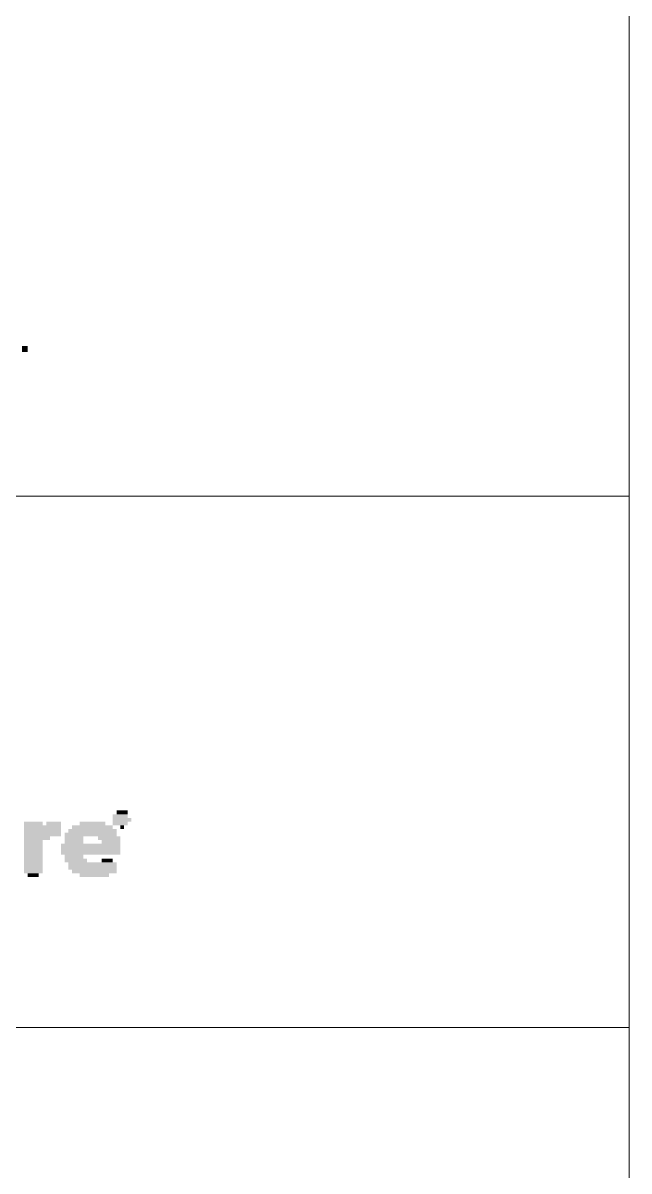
# Paper-space layout '02 Building 3D Model' of a CAD drawing. Header units: millimetres. Extents: x 5 to 415, y 7 to 290.
# Drawn here: x 388.79 to 415, y 55.79 to 105.49 of the extents above; entities that cross this region are included whole.
import ezdxf

# ---------------------------------------------------------------- set-up
doc = ezdxf.new("R2010")
doc.units = ezdxf.units.MM
doc.layers.add('BRANDING', color=7, linetype='Continuous')
doc.layers.add('SHEET', color=7, linetype='Continuous')

# ---------------------------------------------------------------- blocks, each defined once
blk = doc.blocks.new('SHEET_02_BUILDING_3D')
at = {"layer": 'BRANDING'}
for points in [[(388.75, 91.5), (389, 91.5), (388.75, 91.25), (389, 91.25)], [(392.68, 71.24), (393.32, 71.24), (392.68, 71.08), (393.32, 71.08)], [(392.68, 71.08), (393.48, 71.08), (392.68, 70.92), (393.48, 70.92)], [(392.84, 71.4), (393.32, 71.4), (392.84, 71.24), (393.32, 71.24)], [(388.84, 70.92), (389.64, 70.92), (388.84, 70.76), (389.64, 70.76)], [(388.84, 70.76), (390.44, 70.76), (388.84, 70.6), (390.44, 70.6)], [(388.84, 70.6), (390.44, 70.6), (388.84, 70.44), (390.44, 70.44)], [(389.8, 70.92), (390.44, 70.92), (389.8, 70.76), (390.44, 70.76)], [(390.76, 70.6), (392.84, 70.6), (390.76, 70.44), (392.84, 70.44)], [(390.92, 70.76), (392.68, 70.76), (390.92, 70.6), (392.68, 70.6)], [(391.24, 70.92), (392.36, 70.92), (391.24, 70.76), (392.36, 70.76)], [(392.68, 70.92), (393.32, 70.92), (392.68, 70.76), (393.32, 70.76)], [(393, 70.76), (393.16, 70.76), (393, 70.6), (393.16, 70.6)], [(388.84, 70.44), (390.44, 70.44), (388.84, 70.28), (390.44, 70.28)], [(388.84, 70.28), (389.96, 70.28), (388.84, 70.12), (389.96, 70.12)], [(388.84, 70.12), (389.64, 70.12), (388.84, 69.96), (389.64, 69.96)], [(390.6, 70.44), (392.84, 70.44), (390.6, 70.28), (392.84, 70.28)], [(390.6, 70.28), (391.4, 70.28), (390.6, 70.12), (391.4, 70.12)], [(390.6, 70.12), (391.4, 70.12), (390.6, 69.96), (391.4, 69.96)], [(392.04, 70.28), (393, 70.28), (392.04, 70.12), (393, 70.12)], [(392.2, 70.12), (393, 70.12), (392.2, 69.96), (393, 69.96)], [(388.84, 69.96), (389.64, 69.96), (388.84, 69.8), (389.64, 69.8)], [(388.84, 69.8), (389.64, 69.8), (388.84, 69.64), (389.64, 69.64)], [(388.84, 69.64), (389.64, 69.64), (388.84, 69.48), (389.64, 69.48)], [(390.44, 69.96), (393, 69.96), (390.44, 69.8), (393, 69.8)], [(390.44, 69.8), (393, 69.8), (390.44, 69.64), (393, 69.64)], [(390.44, 69.64), (393, 69.64), (390.44, 69.48), (393, 69.48)], [(388.84, 69.48), (389.64, 69.48), (388.84, 69.32), (389.64, 69.32)], [(388.84, 69.32), (389.64, 69.32), (388.84, 69.16), (389.64, 69.16)], [(388.84, 69.16), (389.64, 69.16), (388.84, 69), (389.64, 69)], [(390.6, 69.48), (391.4, 69.48), (390.6, 69.32), (391.4, 69.32)], [(390.6, 69.32), (391.56, 69.32), (390.6, 69.16), (391.56, 69.16)], [(390.76, 69.16), (392.84, 69.16), (390.76, 69), (392.84, 69)], [(392.2, 69.32), (392.68, 69.32), (392.2, 69.16), (392.68, 69.16)], [(388.84, 69), (389.64, 69), (388.84, 68.84), (389.64, 68.84)], [(388.84, 68.84), (389.64, 68.84), (388.84, 68.68), (389.64, 68.68)], [(389, 68.68), (389.48, 68.68), (389, 68.52), (389.48, 68.52)], [(390.76, 69), (392.84, 69), (390.76, 68.84), (392.84, 68.84)], [(390.92, 68.84), (392.84, 68.84), (390.92, 68.68), (392.84, 68.68)], [(391.24, 68.68), (392.52, 68.68), (391.24, 68.52), (392.52, 68.52)]]:
    blk.add_solid(points, dxfattribs=at)
at = {"layer": 'SHEET', "lineweight": 18}
for p, q in [((415, 290), (415, 7)), ((342, 85), (415, 85)), ((342, 62), (415, 62))]:
    blk.add_line(p, q, dxfattribs=at)

psp = doc.layouts.new('02 Building 3D Model')

# ---------------------------------------------------------------- block references
psp.add_blockref('SHEET_02_BUILDING_3D', (0, 0))

doc.saveas('drawing.dxf')
